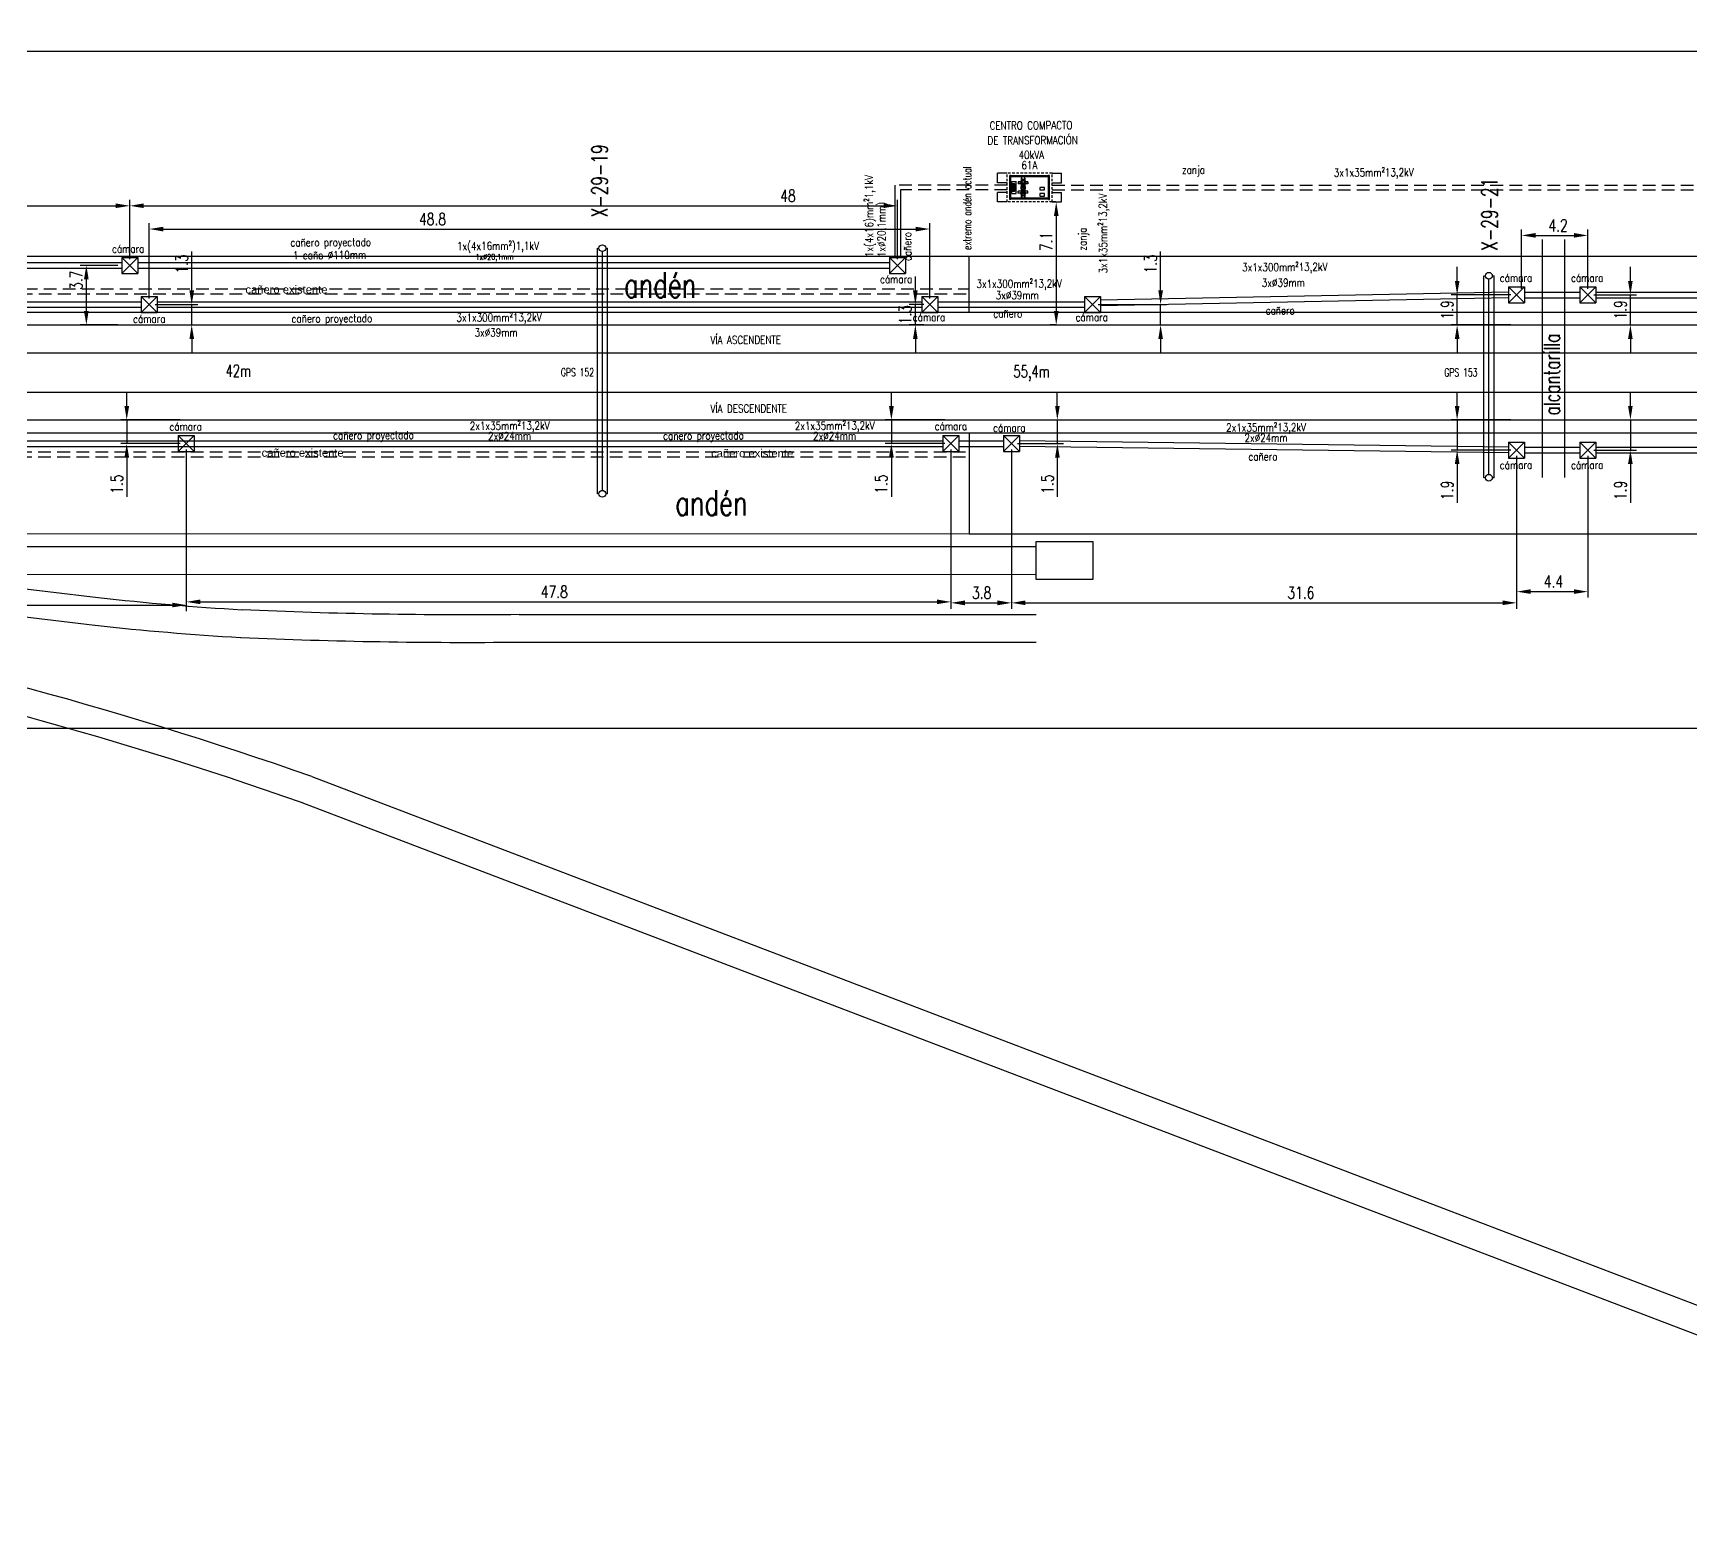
# Model space of a CAD drawing. Header units: millimetres. Extents: x 3207 to 3723, y 2117 to 2219.
# Drawn here: x 3485.9 to 3589.5, y 2118.7 to 2211.2 of the extents above; entities that cross this region are included whole.
import ezdxf

# ---------------------------------------------------------------- set-up
doc = ezdxf.new("R2010")
doc.units = ezdxf.units.MM
doc.linetypes.add('HIDDEN2', pattern=[4.7625, 3.175, -1.5875])
doc.layers.add('LINEA02', color=8, linetype='Continuous')
doc.layers.add('Textos catenaria', color=7, linetype='Continuous')
doc.styles.add('SANS', font='sanss___.ttf')
doc.styles.add('SIMPLEX', font='simplex.shx', dxfattribs={"width": 0.75})
doc.dimstyles.new('DIM2-5-1', dxfattribs={"dimscale": 0.25, "dimtxt": 3, "dimasz": 3.5, "dimexe": 1.5, "dimexo": 1.5, "dimgap": 1, "dimtad": 1, "dimdec": 1, "dimdsep": 46, "dimtxsty": 'SIMPLEX', "dimcen": 1.5, "dimclrd": 251, "dimclre": 251, "dimclrt": 7, "dimaunit": 1, "dimadec": 3, "dimazin": 0, "dimtfac": 1, "dimtdec": 1, "dimtmove": 0, "dimatfit": 3, "dimfxl": 1, "dimtolj": 1, "dimtzin": 0, "dimarcsym": 0})

# ---------------------------------------------------------------- blocks, each defined once
blk = doc.blocks.new('cámara LDF-LDS')
at = {"color": 6}
for p, q in [((-0.5, 0.5), (0.5, 0.5)), ((-0.5, 0.5), (-0.5, -0.5)), ((-0.5, 0.5), (0.5, -0.5)), ((0.5, 0.5), (-0.5, -0.5)), ((0.5, 0.5), (0.5, -0.5)), ((-0.5, -0.5), (0.5, -0.5))]:
    blk.add_line(p, q, dxfattribs=at)
blk = doc.blocks.new('*D16')
at = {"color": 251, "lineweight": -2, "transparency": 16777216}
for p, q in [((3585.75, 2195.71), (3585.75, 2196.58)), ((3583.47, 2194.83), (3586.12, 2194.83)), ((3585.75, 2192.96), (3585.75, 2194.83)), ((3583.47, 2192.96), (3586.12, 2192.96)), ((3585.75, 2192.08), (3585.75, 2191.21))]:
    blk.add_line(p, q, dxfattribs=at)
at = {"color": 251, "transparency": 16777216}
for points in [[(3585.6, 2195.71), (3585.89, 2195.71), (3585.75, 2194.83)], [(3585.6, 2192.08), (3585.89, 2192.08), (3585.75, 2192.96)]]:
    blk.add_solid(points, dxfattribs=at)
at = {"layer": 'Defpoints', "color": 0, "transparency": 16777216}
for p in [(3583.09, 2194.83), (3585.75, 2194.83), (3583.09, 2192.96)]:
    blk.add_point(p, dxfattribs=at)
at = {"color": 7, "transparency": 16777216, "insert": (3585.12, 2193.9), "char_height": 0.75, "attachment_point": 5, "rotation": 90, "style": 'SIMPLEX'}
blk.add_mtext('\\A1;1.9', dxfattribs=at)
blk = doc.blocks.new('*D17')
at = {"color": 251, "lineweight": -2, "transparency": 16777216}
for p, q in [((3574.92, 2195.71), (3574.92, 2196.58)), ((3578.27, 2194.83), (3574.55, 2194.83)), ((3574.92, 2192.96), (3574.92, 2194.83)), ((3578.27, 2192.96), (3574.55, 2192.96)), ((3574.92, 2192.08), (3574.92, 2191.21))]:
    blk.add_line(p, q, dxfattribs=at)
at = {"color": 251, "transparency": 16777216}
for points in [[(3574.78, 2195.71), (3575.07, 2195.71), (3574.92, 2194.83)], [(3574.78, 2192.08), (3575.07, 2192.08), (3574.92, 2192.96)]]:
    blk.add_solid(points, dxfattribs=at)
at = {"layer": 'Defpoints', "color": 0, "transparency": 16777216}
for p in [(3574.92, 2194.83), (3578.64, 2194.83), (3578.64, 2192.96)]:
    blk.add_point(p, dxfattribs=at)
at = {"color": 7, "transparency": 16777216, "insert": (3574.3, 2193.9), "char_height": 0.75, "attachment_point": 5, "rotation": 90, "style": 'SIMPLEX'}
blk.add_mtext('\\A1;1.9', dxfattribs=at)
blk = doc.blocks.new('*D18')
at = {"color": 251, "lineweight": -2, "transparency": 16777216}
for p, q in [((3541.07, 2195.11), (3541.07, 2195.98)), ((3541.59, 2194.23), (3540.69, 2194.23)), ((3541.07, 2192.96), (3541.07, 2194.23)), ((3541.59, 2192.96), (3540.69, 2192.96)), ((3541.07, 2192.08), (3541.07, 2191.21))]:
    blk.add_line(p, q, dxfattribs=at)
at = {"color": 251, "transparency": 16777216}
for points in [[(3540.92, 2195.11), (3541.21, 2195.11), (3541.07, 2194.23)], [(3540.92, 2192.08), (3541.21, 2192.08), (3541.07, 2192.96)]]:
    blk.add_solid(points, dxfattribs=at)
at = {"layer": 'Defpoints', "color": 0, "transparency": 16777216}
for p in [(3541.07, 2194.23), (3541.97, 2194.23), (3541.97, 2192.96)]:
    blk.add_point(p, dxfattribs=at)
at = {"color": 7, "transparency": 16777216, "insert": (3540.44, 2193.6), "char_height": 0.75, "attachment_point": 5, "rotation": 90, "style": 'SIMPLEX'}
blk.add_mtext('\\A1;1.3', dxfattribs=at)
blk = doc.blocks.new('*D19')
at = {"color": 251, "lineweight": -2, "transparency": 16777216}
for p, q in [((3495.85, 2195.11), (3495.85, 2197.55)), ((3493.57, 2194.23), (3496.23, 2194.23)), ((3495.85, 2192.96), (3495.85, 2194.23)), ((3493.57, 2192.96), (3496.23, 2192.96)), ((3495.85, 2192.08), (3495.85, 2191.21))]:
    blk.add_line(p, q, dxfattribs=at)
at = {"color": 251, "transparency": 16777216}
for points in [[(3495.71, 2195.11), (3496, 2195.11), (3495.85, 2194.23)], [(3495.71, 2192.08), (3496, 2192.08), (3495.85, 2192.96)]]:
    blk.add_solid(points, dxfattribs=at)
at = {"layer": 'Defpoints', "color": 0, "transparency": 16777216}
for p in [(3493.2, 2194.23), (3495.85, 2194.23), (3493.2, 2192.96)]:
    blk.add_point(p, dxfattribs=at)
at = {"color": 7, "transparency": 16777216, "insert": (3495.23, 2196.77), "char_height": 0.75, "attachment_point": 5, "rotation": 90, "style": 'SIMPLEX'}
blk.add_mtext('\\A1;1.3', dxfattribs=at)
blk = doc.blocks.new('*D20')
at = {"color": 251, "lineweight": -2, "transparency": 16777216}
for p, q in [((3491.23, 2196.68), (3488.89, 2196.68)), ((3489.27, 2193.83), (3489.27, 2195.81)), ((3491.23, 2192.96), (3488.89, 2192.96))]:
    blk.add_line(p, q, dxfattribs=at)
at = {"color": 251, "transparency": 16777216}
for points in [[(3489.12, 2195.81), (3489.41, 2195.81), (3489.27, 2196.68)], [(3489.12, 2193.83), (3489.41, 2193.83), (3489.27, 2192.96)]]:
    blk.add_solid(points, dxfattribs=at)
at = {"layer": 'Defpoints', "color": 0, "transparency": 16777216}
for p in [(3489.27, 2196.68), (3491.6, 2196.68), (3491.6, 2192.96)]:
    blk.add_point(p, dxfattribs=at)
at = {"color": 7, "transparency": 16777216, "insert": (3488.64, 2195.75), "char_height": 0.75, "attachment_point": 5, "rotation": 90, "style": 'SIMPLEX'}
blk.add_mtext('\\A1;3.7', dxfattribs=at)
blk = doc.blocks.new('*D34')
at = {"color": 251, "lineweight": -2, "transparency": 16777216}
for p, q in [((3491.79, 2187.89), (3491.79, 2188.77)), ((3495.14, 2187.02), (3491.42, 2187.02)), ((3491.79, 2187.02), (3491.79, 2185.54)), ((3495.14, 2185.54), (3491.42, 2185.54)), ((3491.79, 2184.67), (3491.79, 2182.22))]:
    blk.add_line(p, q, dxfattribs=at)
at = {"color": 251, "transparency": 16777216}
for points in [[(3491.65, 2187.89), (3491.94, 2187.89), (3491.79, 2187.02)], [(3491.65, 2184.67), (3491.94, 2184.67), (3491.79, 2185.54)]]:
    blk.add_solid(points, dxfattribs=at)
at = {"layer": 'Defpoints', "color": 0, "transparency": 16777216}
for p in [(3491.79, 2187.02), (3495.51, 2187.02), (3495.51, 2185.54)]:
    blk.add_point(p, dxfattribs=at)
at = {"color": 7, "transparency": 16777216, "insert": (3491.17, 2183.01), "char_height": 0.75, "attachment_point": 5, "rotation": 90, "style": 'SIMPLEX'}
blk.add_mtext('\\A1;1.5', dxfattribs=at)
blk = doc.blocks.new('*D35')
at = {"color": 251, "lineweight": -2, "transparency": 16777216}
for p, q in [((3539.57, 2187.89), (3539.57, 2188.77)), ((3542.92, 2187.02), (3539.19, 2187.02)), ((3539.57, 2187.02), (3539.57, 2185.54)), ((3542.92, 2185.54), (3539.19, 2185.54)), ((3539.57, 2184.67), (3539.57, 2182.22))]:
    blk.add_line(p, q, dxfattribs=at)
at = {"color": 251, "transparency": 16777216}
for points in [[(3539.42, 2187.89), (3539.72, 2187.89), (3539.57, 2187.02)], [(3539.42, 2184.67), (3539.72, 2184.67), (3539.57, 2185.54)]]:
    blk.add_solid(points, dxfattribs=at)
at = {"layer": 'Defpoints', "color": 0, "transparency": 16777216}
for p in [(3539.57, 2187.02), (3543.29, 2187.02), (3543.29, 2185.54)]:
    blk.add_point(p, dxfattribs=at)
at = {"color": 7, "transparency": 16777216, "insert": (3538.94, 2183.01), "char_height": 0.75, "attachment_point": 5, "rotation": 90, "style": 'SIMPLEX'}
blk.add_mtext('\\A1;1.5', dxfattribs=at)
blk = doc.blocks.new('*D36')
at = {"color": 251, "lineweight": -2, "transparency": 16777216}
for p, q in [((3549.94, 2187.89), (3549.94, 2188.77)), ((3547.45, 2187.02), (3550.32, 2187.02)), ((3549.94, 2187.02), (3549.94, 2185.54)), ((3547.45, 2185.54), (3550.32, 2185.54)), ((3549.94, 2184.67), (3549.94, 2182.22))]:
    blk.add_line(p, q, dxfattribs=at)
at = {"color": 251, "transparency": 16777216}
for points in [[(3549.8, 2187.89), (3550.09, 2187.89), (3549.94, 2187.02)], [(3549.8, 2184.67), (3550.09, 2184.67), (3549.94, 2185.54)]]:
    blk.add_solid(points, dxfattribs=at)
at = {"layer": 'Defpoints', "color": 0, "transparency": 16777216}
for p in [(3547.08, 2187.02), (3549.94, 2187.02), (3547.08, 2185.54)]:
    blk.add_point(p, dxfattribs=at)
at = {"color": 7, "transparency": 16777216, "insert": (3549.32, 2183.01), "char_height": 0.75, "attachment_point": 5, "rotation": 90, "style": 'SIMPLEX'}
blk.add_mtext('\\A1;1.5', dxfattribs=at)
blk = doc.blocks.new('*D37')
at = {"color": 251, "lineweight": -2, "transparency": 16777216}
for p, q in [((3574.92, 2187.89), (3574.92, 2188.77)), ((3578.27, 2187.02), (3574.55, 2187.02)), ((3574.92, 2187.02), (3574.92, 2185.14)), ((3578.27, 2185.14), (3574.55, 2185.14)), ((3574.92, 2184.27), (3574.92, 2181.85))]:
    blk.add_line(p, q, dxfattribs=at)
at = {"color": 251, "transparency": 16777216}
for points in [[(3574.78, 2187.89), (3575.07, 2187.89), (3574.92, 2187.02)], [(3574.78, 2184.27), (3575.07, 2184.27), (3574.92, 2185.14)]]:
    blk.add_solid(points, dxfattribs=at)
at = {"layer": 'Defpoints', "color": 0, "transparency": 16777216}
for p in [(3574.92, 2187.02), (3578.64, 2187.02), (3578.64, 2185.14)]:
    blk.add_point(p, dxfattribs=at)
at = {"color": 7, "transparency": 16777216, "insert": (3574.3, 2182.62), "char_height": 0.75, "attachment_point": 5, "rotation": 90, "style": 'SIMPLEX'}
blk.add_mtext('\\A1;1.9', dxfattribs=at)
blk = doc.blocks.new('*D38')
at = {"color": 251, "lineweight": -2, "transparency": 16777216}
for p, q in [((3585.75, 2187.89), (3585.75, 2188.77)), ((3583.47, 2187.02), (3586.12, 2187.02)), ((3585.75, 2187.02), (3585.75, 2185.14)), ((3583.47, 2185.14), (3586.12, 2185.14)), ((3585.75, 2184.27), (3585.75, 2181.85))]:
    blk.add_line(p, q, dxfattribs=at)
at = {"color": 251, "transparency": 16777216}
for points in [[(3585.6, 2187.89), (3585.89, 2187.89), (3585.75, 2187.02)], [(3585.6, 2184.27), (3585.89, 2184.27), (3585.75, 2185.14)]]:
    blk.add_solid(points, dxfattribs=at)
at = {"layer": 'Defpoints', "color": 0, "transparency": 16777216}
for p in [(3583.09, 2187.02), (3585.75, 2187.02), (3583.09, 2185.14)]:
    blk.add_point(p, dxfattribs=at)
at = {"color": 7, "transparency": 16777216, "insert": (3585.12, 2182.62), "char_height": 0.75, "attachment_point": 5, "rotation": 90, "style": 'SIMPLEX'}
blk.add_mtext('\\A1;1.9', dxfattribs=at)
blk = doc.blocks.new('*D40')
at = {"color": 251, "lineweight": -2, "transparency": 16777216}
for p, q in [((3578.94, 2195.21), (3578.94, 2198.93)), ((3579.82, 2198.55), (3582.22, 2198.55)), ((3583.09, 2195.21), (3583.09, 2198.93))]:
    blk.add_line(p, q, dxfattribs=at)
at = {"color": 251, "transparency": 16777216}
for points in [[(3579.82, 2198.7), (3579.82, 2198.41), (3578.94, 2198.55)], [(3582.22, 2198.7), (3582.22, 2198.41), (3583.09, 2198.55)]]:
    blk.add_solid(points, dxfattribs=at)
at = {"layer": 'Defpoints', "color": 0, "transparency": 16777216}
for p in [(3583.09, 2198.55), (3578.94, 2194.83), (3583.09, 2194.83)]:
    blk.add_point(p, dxfattribs=at)
at = {"color": 7, "transparency": 16777216, "insert": (3581.23, 2199.18), "char_height": 0.75, "attachment_point": 5, "style": 'SIMPLEX'}
blk.add_mtext('\\A1;4.2', dxfattribs=at)
blk = doc.blocks.new('*D41')
at = {"color": 251, "lineweight": -2, "transparency": 16777216}
for p, q in [((3578.64, 2184.77), (3578.64, 2175.92)), ((3583.09, 2184.77), (3583.09, 2175.92)), ((3579.52, 2176.29), (3582.22, 2176.29))]:
    blk.add_line(p, q, dxfattribs=at)
at = {"color": 251, "transparency": 16777216}
for points in [[(3579.52, 2176.44), (3579.52, 2176.15), (3578.64, 2176.29)], [(3582.22, 2176.44), (3582.22, 2176.15), (3583.09, 2176.29)]]:
    blk.add_solid(points, dxfattribs=at)
at = {"layer": 'Defpoints', "color": 0, "transparency": 16777216}
for p in [(3578.64, 2185.14), (3583.09, 2185.14), (3583.09, 2176.29)]:
    blk.add_point(p, dxfattribs=at)
at = {"color": 7, "transparency": 16777216, "insert": (3580.94, 2176.92), "char_height": 0.75, "attachment_point": 5, "style": 'SIMPLEX'}
blk.add_mtext('\\A1;4.4', dxfattribs=at)
blk = doc.blocks.new('*D42')
at = {"color": 251, "lineweight": -2, "transparency": 16777216}
for p, q in [((3543.29, 2185.17), (3543.29, 2175.22)), ((3547.08, 2185.17), (3547.08, 2175.22)), ((3544.17, 2175.59), (3546.2, 2175.59))]:
    blk.add_line(p, q, dxfattribs=at)
at = {"color": 251, "transparency": 16777216}
for points in [[(3544.17, 2175.74), (3544.17, 2175.44), (3543.29, 2175.59)], [(3546.2, 2175.74), (3546.2, 2175.44), (3547.08, 2175.59)]]:
    blk.add_solid(points, dxfattribs=at)
at = {"layer": 'Defpoints', "color": 0, "transparency": 16777216}
for p in [(3543.29, 2185.54), (3547.08, 2185.54), (3547.08, 2175.59)]:
    blk.add_point(p, dxfattribs=at)
at = {"color": 7, "transparency": 16777216, "insert": (3545.21, 2176.22), "char_height": 0.75, "attachment_point": 5, "style": 'SIMPLEX'}
blk.add_mtext('\\A1;3.8', dxfattribs=at)
blk = doc.blocks.new('*D43')
at = {"color": 251, "lineweight": -2, "transparency": 16777216}
for p, q in [((3493.2, 2194.61), (3493.2, 2199.32)), ((3541.97, 2194.61), (3541.97, 2199.32)), ((3494.07, 2198.95), (3541.09, 2198.95))]:
    blk.add_line(p, q, dxfattribs=at)
at = {"color": 251, "transparency": 16777216}
for points in [[(3494.07, 2199.09), (3494.07, 2198.8), (3493.2, 2198.95)], [(3541.09, 2199.09), (3541.09, 2198.8), (3541.97, 2198.95)]]:
    blk.add_solid(points, dxfattribs=at)
at = {"layer": 'Defpoints', "color": 0, "transparency": 16777216}
for p in [(3541.97, 2198.95), (3493.2, 2194.23), (3541.97, 2194.23)]:
    blk.add_point(p, dxfattribs=at)
at = {"color": 7, "transparency": 16777216, "insert": (3510.9, 2199.57), "char_height": 0.75, "attachment_point": 5, "style": 'SIMPLEX'}
blk.add_mtext('\\A1;48.8', dxfattribs=at)
blk = doc.blocks.new('*D44')
at = {"color": 251, "lineweight": -2, "transparency": 16777216}
for p, q in [((3491.98, 2197.06), (3491.98, 2200.78)), ((3492.85, 2200.4), (3539.08, 2200.4)), ((3539.96, 2197.06), (3539.96, 2200.78))]:
    blk.add_line(p, q, dxfattribs=at)
at = {"color": 251, "transparency": 16777216}
for points in [[(3492.85, 2200.55), (3492.85, 2200.26), (3491.98, 2200.4)], [(3539.08, 2200.55), (3539.08, 2200.26), (3539.96, 2200.4)]]:
    blk.add_solid(points, dxfattribs=at)
at = {"layer": 'Defpoints', "color": 0, "transparency": 16777216}
for p in [(3539.96, 2200.4), (3491.98, 2196.68), (3539.96, 2196.68)]:
    blk.add_point(p, dxfattribs=at)
at = {"color": 7, "transparency": 16777216, "insert": (3533.11, 2201.03), "char_height": 0.75, "attachment_point": 5, "style": 'SIMPLEX'}
blk.add_mtext('\\A1;48', dxfattribs=at)
blk = doc.blocks.new('*D45')
at = {"color": 251, "lineweight": -2, "transparency": 16777216}
for p, q in [((3495.51, 2185.17), (3495.51, 2175.28)), ((3543.29, 2185.17), (3543.29, 2175.28)), ((3496.39, 2175.65), (3542.42, 2175.65))]:
    blk.add_line(p, q, dxfattribs=at)
at = {"color": 251, "transparency": 16777216}
for points in [[(3496.39, 2175.8), (3496.39, 2175.51), (3495.51, 2175.65)], [(3542.42, 2175.8), (3542.42, 2175.51), (3543.29, 2175.65)]]:
    blk.add_solid(points, dxfattribs=at)
at = {"layer": 'Defpoints', "color": 0, "transparency": 16777216}
for p in [(3495.51, 2185.54), (3543.29, 2185.54), (3543.29, 2175.65)]:
    blk.add_point(p, dxfattribs=at)
at = {"color": 7, "transparency": 16777216, "insert": (3518.51, 2176.28), "char_height": 0.75, "attachment_point": 5, "style": 'SIMPLEX'}
blk.add_mtext('\\A1;47.8', dxfattribs=at)
blk = doc.blocks.new('*D46')
at = {"color": 251, "lineweight": -2, "transparency": 16777216}
for p, q in [((3450.51, 2184.99), (3450.51, 2175.08)), ((3495.51, 2185.17), (3495.51, 2175.08)), ((3451.39, 2175.45), (3494.64, 2175.45))]:
    blk.add_line(p, q, dxfattribs=at)
at = {"color": 251, "transparency": 16777216}
for points in [[(3451.39, 2175.6), (3451.39, 2175.31), (3450.51, 2175.45)], [(3494.64, 2175.6), (3494.64, 2175.31), (3495.51, 2175.45)]]:
    blk.add_solid(points, dxfattribs=at)
at = {"layer": 'Defpoints', "color": 0, "transparency": 16777216}
for p in [(3450.51, 2185.37), (3495.51, 2185.54), (3495.51, 2175.45)]:
    blk.add_point(p, dxfattribs=at)
at = {"color": 7, "transparency": 16777216, "insert": (3477.52, 2176.08), "char_height": 0.75, "attachment_point": 5, "style": 'SIMPLEX'}
blk.add_mtext('\\A1;45', dxfattribs=at)
blk = doc.blocks.new('*D56')
at = {"color": 251, "lineweight": -2, "transparency": 16777216}
for p, q in [((3450.12, 2197.06), (3450.12, 2200.78)), ((3450.99, 2200.4), (3491.1, 2200.4)), ((3491.98, 2197.06), (3491.98, 2200.78))]:
    blk.add_line(p, q, dxfattribs=at)
at = {"color": 251, "transparency": 16777216}
for points in [[(3450.99, 2200.55), (3450.99, 2200.26), (3450.12, 2200.4)], [(3491.1, 2200.55), (3491.1, 2200.26), (3491.98, 2200.4)]]:
    blk.add_solid(points, dxfattribs=at)
at = {"layer": 'Defpoints', "color": 0, "transparency": 16777216}
for p in [(3491.98, 2200.4), (3450.12, 2196.68), (3491.98, 2196.68)]:
    blk.add_point(p, dxfattribs=at)
at = {"color": 7, "transparency": 16777216, "insert": (3470.15, 2201.03), "char_height": 0.75, "attachment_point": 5, "style": 'SIMPLEX'}
blk.add_mtext('\\A1;41.9', dxfattribs=at)
blk = doc.blocks.new('*D57')
at = {"color": 251, "lineweight": -2, "transparency": 16777216}
for p, q in [((3547.08, 2185.17), (3547.08, 2175.22)), ((3578.64, 2184.77), (3578.64, 2175.22)), ((3547.95, 2175.59), (3577.77, 2175.59))]:
    blk.add_line(p, q, dxfattribs=at)
at = {"color": 251, "transparency": 16777216}
for points in [[(3547.95, 2175.74), (3547.95, 2175.45), (3547.08, 2175.59)], [(3577.77, 2175.74), (3577.77, 2175.45), (3578.64, 2175.59)]]:
    blk.add_solid(points, dxfattribs=at)
at = {"layer": 'Defpoints', "color": 0, "transparency": 16777216}
for p in [(3547.08, 2185.54), (3578.64, 2185.14), (3578.64, 2175.59)]:
    blk.add_point(p, dxfattribs=at)
at = {"color": 7, "transparency": 16777216, "insert": (3565.16, 2176.22), "char_height": 0.75, "attachment_point": 5, "style": 'SIMPLEX'}
blk.add_mtext('\\A1;31.6', dxfattribs=at)
blk = doc.blocks.new('*D58')
at = {"color": 251, "lineweight": -2, "transparency": 16777216}
for p, q in [((3242.93, 2197.48), (3242.93, 2210.45)), ((3665.01, 2196.63), (3665.01, 2210.45)), ((3243.8, 2210.07), (3664.14, 2210.07))]:
    blk.add_line(p, q, dxfattribs=at)
at = {"color": 251, "transparency": 16777216}
for points in [[(3243.8, 2210.22), (3243.8, 2209.93), (3242.93, 2210.07)], [(3664.14, 2210.22), (3664.14, 2209.93), (3665.01, 2210.07)]]:
    blk.add_solid(points, dxfattribs=at)
at = {"layer": 'Defpoints', "color": 0, "transparency": 16777216}
for p in [(3665.01, 2210.07), (3242.93, 2197.11), (3665.01, 2196.26)]:
    blk.add_point(p, dxfattribs=at)
at = {"color": 7, "transparency": 16777216, "insert": (3455.21, 2210.7), "char_height": 0.75, "attachment_point": 5, "style": 'SIMPLEX'}
blk.add_mtext('\\A1;422.1', dxfattribs=at)
blk = doc.blocks.new('*D59')
at = {"color": 251, "lineweight": -2, "transparency": 16777216}
for p, q in [((3242.93, 2185.14), (3242.93, 2167.39)), ((3665.01, 2184.29), (3665.01, 2167.39)), ((3243.8, 2167.76), (3664.14, 2167.76))]:
    blk.add_line(p, q, dxfattribs=at)
at = {"color": 251, "transparency": 16777216}
for points in [[(3243.8, 2167.91), (3243.8, 2167.62), (3242.93, 2167.76)], [(3664.14, 2167.91), (3664.14, 2167.62), (3665.01, 2167.76)]]:
    blk.add_solid(points, dxfattribs=at)
at = {"layer": 'Defpoints', "color": 0, "transparency": 16777216}
for p in [(3242.93, 2185.52), (3665.01, 2184.67), (3665.01, 2167.76)]:
    blk.add_point(p, dxfattribs=at)
at = {"color": 7, "transparency": 16777216, "insert": (3456.51, 2168.39), "char_height": 0.75, "attachment_point": 5, "style": 'SIMPLEX'}
blk.add_mtext('\\A1;422.1', dxfattribs=at)
blk = doc.blocks.new('*D66')
at = {"color": 251, "lineweight": -2, "transparency": 16777216}
for p, q in [((3556.39, 2195.11), (3556.39, 2197.55)), ((3552.5, 2194.23), (3556.77, 2194.23)), ((3556.39, 2192.96), (3556.39, 2194.23)), ((3552.5, 2192.96), (3556.77, 2192.96)), ((3556.39, 2192.08), (3556.39, 2191.21))]:
    blk.add_line(p, q, dxfattribs=at)
at = {"color": 251, "transparency": 16777216}
for points in [[(3556.25, 2195.11), (3556.54, 2195.11), (3556.39, 2194.23)], [(3556.25, 2192.08), (3556.54, 2192.08), (3556.39, 2192.96)]]:
    blk.add_solid(points, dxfattribs=at)
at = {"layer": 'Defpoints', "color": 0, "transparency": 16777216}
for p in [(3552.13, 2194.23), (3556.39, 2194.23), (3552.13, 2192.96)]:
    blk.add_point(p, dxfattribs=at)
at = {"color": 7, "transparency": 16777216, "insert": (3555.77, 2196.77), "char_height": 0.75, "attachment_point": 5, "rotation": 90, "style": 'SIMPLEX'}
blk.add_mtext('\\A1;1.3', dxfattribs=at)
blk = doc.blocks.new('*D69')
at = {"color": 251, "lineweight": -2, "transparency": 16777216}
for p, q in [((3549.84, 2200.64), (3549.5, 2200.64)), ((3549.87, 2199.77), (3549.87, 2193.83)), ((3549.84, 2192.96), (3549.5, 2192.96))]:
    blk.add_line(p, q, dxfattribs=at)
at = {"color": 251, "transparency": 16777216}
for points in [[(3549.73, 2199.77), (3550.02, 2199.77), (3549.87, 2200.64)], [(3549.73, 2193.83), (3550.02, 2193.83), (3549.87, 2192.96)]]:
    blk.add_solid(points, dxfattribs=at)
at = {"layer": 'Defpoints', "color": 0, "transparency": 16777216}
for p in [(3550.21, 2200.64), (3549.87, 2192.96), (3550.21, 2192.96)]:
    blk.add_point(p, dxfattribs=at)
at = {"color": 7, "transparency": 16777216, "insert": (3549.25, 2198.17), "char_height": 0.75, "attachment_point": 5, "rotation": 90, "style": 'SIMPLEX'}
blk.add_mtext('\\A1;7.1', dxfattribs=at)

msp = doc.modelspace()

# ---------------------------------------------------------------- linework, layer by layer
at = {"color": 3}
for p, q in [((3546.21, 2201.84), (3546.21, 2202.44)), ((3546.81, 2202.44), (3546.21, 2202.44)), ((3549.61, 2202.44), (3550.21, 2202.44)), ((3550.21, 2201.84), (3550.21, 2202.44)), ((3546.81, 2201.84), (3546.21, 2201.84)), ((3546.21, 2200.64), (3546.21, 2201.24)), ((3546.81, 2201.24), (3546.21, 2201.24)), ((3549.61, 2201.84), (3550.21, 2201.84)), ((3549.61, 2201.24), (3550.21, 2201.24)), ((3550.21, 2200.64), (3550.21, 2201.24)), ((3546.81, 2200.64), (3546.21, 2200.64)), ((3549.61, 2200.64), (3550.21, 2200.64))]:
    msp.add_line(p, q, dxfattribs=at)
at = {"color": 3, "linetype": 'HIDDEN2', "ltscale": 0.05}
for p, q in [((3549.61, 2202.44), (3546.81, 2202.44)), ((3546.81, 2200.64), (3546.81, 2202.44)), ((3549.61, 2200.64), (3549.61, 2202.44)), ((3549.61, 2200.64), (3546.81, 2200.64))]:
    msp.add_line(p, q, dxfattribs=at)
at = {"color": 11}
for p, q in [((3546.97, 2200.79), (3546.97, 2202.3)), ((3547.04, 2202.3), (3546.97, 2202.3)), ((3547.04, 2200.79), (3547.04, 2202.3)), ((3549.39, 2202.27), (3547.04, 2202.27)), ((3549.39, 2202.21), (3547.04, 2202.21)), ((3547.68, 2202.14), (3547.68, 2200.94)), ((3547.68, 2202.14), (3547.73, 2202.14)), ((3547.73, 2202.14), (3547.73, 2200.94)), ((3547.86, 2202.14), (3547.86, 2200.94)), ((3547.91, 2202.14), (3547.86, 2202.14)), ((3547.91, 2202.14), (3547.91, 2200.94)), ((3549.39, 2200.79), (3549.39, 2202.3)), ((3549.45, 2202.3), (3549.39, 2202.3)), ((3549.45, 2200.79), (3549.45, 2202.3)), ((3547.09, 2201.16), (3547.09, 2201.92)), ((3547.09, 2201.92), (3547.36, 2201.92)), ((3547.09, 2201.16), (3547.36, 2201.16)), ((3547.36, 2201.16), (3547.36, 2201.92)), ((3547.65, 2201.89), (3547.5, 2201.89)), ((3547.5, 2201.89), (3547.5, 2201.77)), ((3547.65, 2201.88), (3547.5, 2201.88)), ((3547.68, 2201.77), (3547.5, 2201.77)), ((3547.68, 2201.77), (3547.5, 2201.77)), ((3547.68, 2201.32), (3547.5, 2201.32)), ((3547.5, 2201.19), (3547.5, 2201.32)), ((3547.68, 2201.31), (3547.5, 2201.31)), ((3547.65, 2201.2), (3547.5, 2201.2)), ((3547.65, 2201.19), (3547.5, 2201.19)), ((3547.86, 2201.96), (3547.73, 2201.96)), ((3547.86, 2201.13), (3547.73, 2201.13)), ((3548.1, 2201.77), (3547.91, 2201.77)), ((3548.1, 2201.77), (3547.91, 2201.77)), ((3548.1, 2201.32), (3547.91, 2201.32)), ((3548.1, 2201.31), (3547.91, 2201.31)), ((3548.1, 2201.88), (3547.94, 2201.88)), ((3548.1, 2201.2), (3547.94, 2201.2)), ((3548.1, 2201.89), (3547.95, 2201.89)), ((3548.1, 2201.19), (3547.95, 2201.19)), ((3548.1, 2201.89), (3548.1, 2201.77)), ((3548.1, 2201.19), (3548.1, 2201.32)), ((3547.04, 2200.79), (3546.97, 2200.79)), ((3549.39, 2200.88), (3547.04, 2200.88)), ((3549.39, 2200.81), (3547.04, 2200.81)), ((3547.68, 2200.94), (3547.73, 2200.94)), ((3547.91, 2200.94), (3547.86, 2200.94)), ((3549.39, 2200.79), (3549.45, 2200.79))]:
    msp.add_line(p, q, dxfattribs=at)
at = {"color": 5, "linetype": 'HIDDEN2', "ltscale": 0.25}
for p, q in [((3546.81, 2201.69), (3539.78, 2201.69)), ((3546.81, 2201.39), (3540.13, 2201.39)), ((3549.61, 2201.69), (3668.27, 2201.69)), ((3549.61, 2201.39), (3667.97, 2201.39))]:
    msp.add_line(p, q, dxfattribs=at)
for p, q in [((3580.23, 2198.3), (3580.23, 2183.43)), ((3581.63, 2198.3), (3581.63, 2183.43)), ((3476.14, 2197.26), (3544.44, 2197.26)), ((3544.44, 2193.76), (3544.44, 2197.26)), ((3544.44, 2197.26), (3633.75, 2197.26)), ((3388.43, 2193.76), (3544.44, 2193.76)), ((3544.44, 2193.76), (3629.05, 2193.76)), ((3404.11, 2186.22), (3544.44, 2186.22)), ((3544.44, 2186.22), (3544.44, 2179.91)), ((3544.44, 2186.22), (3629.25, 2186.22)), ((3426.32, 2179.92), (3544.44, 2179.91)), ((3544.44, 2179.91), (3634.25, 2179.91))]:
    msp.add_line(p, q)
at = {"color": 4}
for p, q in [((3521.2, 2182.41), (3521.2, 2197.75)), ((3521.2, 2197.75), (3521.3, 2197.75)), ((3521.51, 2182.62), (3521.51, 2197.54)), ((3521.72, 2197.75), (3521.83, 2197.75)), ((3521.83, 2182.41), (3521.83, 2197.75)), ((3576.6, 2183.41), (3576.6, 2196.03)), ((3576.6, 2196.03), (3576.7, 2196.03)), ((3577.12, 2196.03), (3577.23, 2196.03)), ((3577.23, 2183.41), (3577.23, 2196.03)), ((3576.91, 2183.62), (3576.91, 2195.82)), ((3576.7, 2183.41), (3576.6, 2183.41)), ((3577.23, 2183.41), (3577.12, 2183.41)), ((3521.3, 2182.41), (3521.2, 2182.41)), ((3521.83, 2182.41), (3521.72, 2182.41))]:
    msp.add_line(p, q, dxfattribs=at)
at = {"color": 3, "linetype": 'HIDDEN2', "ltscale": 0.25}
for p, q in [((3460.11, 2194.91), (3544.44, 2194.91)), ((3460.41, 2195.21), (3544.44, 2195.21)), ((3404.11, 2185.02), (3544.44, 2185.02)), ((3404.11, 2184.72), (3544.44, 2184.72))]:
    msp.add_line(p, q, dxfattribs=at)
at = {"color": 8}
for p, q in [((3207.36, 2192.96), (3722.61, 2192.96)), ((3207.36, 2191.22), (3722.61, 2191.22)), ((3207.36, 2188.76), (3722.61, 2188.76)), ((3207.36, 2187.02), (3722.61, 2187.02)), ((3426.32, 2179.12), (3548.62, 2179.11)), ((3426.32, 2177.38), (3548.62, 2177.37)), ((3477.72, 2177.37), (3490.01, 2175.93)), ((3477.51, 2175.65), (3489.8, 2174.2)), ((3516.32, 2174.87), (3548.62, 2174.87)), ((3516.32, 2173.13), (3548.62, 2173.13)), ((3503.35, 2164.74), (3619.65, 2120.35)), ((3502.73, 2163.11), (3619.03, 2118.73))]:
    msp.add_line(p, q, dxfattribs=at)
at = {"color": 5}
for points in [[(3547.14, 2201.32), (3547.29, 2201.32), (3547.29, 2201.77), (3547.14, 2201.77)], [(3548.84, 2201.54), (3548.84, 2201.39), (3549.14, 2201.39), (3549.14, 2201.54)], [(3548.84, 2201.16), (3548.84, 2201.01), (3549.14, 2201.01), (3549.14, 2201.16)]]:
    msp.add_lwpolyline(points, close=True, dxfattribs=at)
msp.add_lwpolyline([(3548.62, 2179.43), (3552.16, 2179.43), (3552.16, 2177.04), (3548.62, 2177.04)], close=True)
at = {"color": 4}
for centre in [(3521.51, 2197.75), (3576.91, 2196.03), (3576.91, 2183.41), (3521.51, 2182.41)]:
    msp.add_circle(centre, 0.21, dxfattribs=at)
at = {"color": 11}
for centre, start, end in [((3547.8, 2201.89), 141.5668, 218.4332), ((3547.8, 2201.54), 141.5668, 218.4332), ((3547.8, 2201.19), 141.5668, 218.4332), ((3547.8, 2201.89), 65.3757, 114.6243), ((3547.8, 2201.89), 321.5668, 38.4332), ((3547.8, 2201.54), 321.5668, 38.4332), ((3547.8, 2201.19), 321.5668, 38.4332), ((3547.8, 2201.19), 245.3757, 294.6243)]:
    msp.add_arc(centre, 0.15, start, end, dxfattribs=at)
at = {"color": 8}
for centre, radius, start, end in [((3418.2, 1922.18), 257.07, 70.6568, 88.1891), ((3418.2, 1922.18), 255.33, 70.6568, 88.1891), ((3508.31, 2338.75), 163.85, 263.5878, 266.7453), ((3508.31, 2338.75), 165.59, 263.5878, 266.7453), ((3513.04, 2492.44), 317.58, 267.4671, 270.5927), ((3513.04, 2492.44), 319.32, 267.4671, 270.5927)]:
    msp.add_arc(centre, radius, start, end, dxfattribs=at)
at = {"layer": 'LINEA02', "color": 11}
for p, q in [((3539.78, 2201.69), (3539.78, 2197.18)), ((3540.13, 2201.39), (3540.13, 2197.18)), ((3450.62, 2196.86), (3491.48, 2196.86)), ((3450.62, 2196.51), (3491.48, 2196.51)), ((3492.48, 2196.86), (3539.46, 2196.86)), ((3492.48, 2196.51), (3539.46, 2196.51)), ((3578.14, 2195), (3552.63, 2194.51)), ((3579.14, 2195.01), (3582.59, 2195.01)), ((3583.59, 2195.01), (3645.45, 2195.01)), ((3445.7, 2194.41), (3492.7, 2194.41)), ((3445.7, 2194.06), (3492.7, 2194.06)), ((3493.7, 2194.41), (3541.47, 2194.41)), ((3493.7, 2194.06), (3541.47, 2194.06)), ((3542.47, 2194.41), (3551.63, 2194.41)), ((3542.47, 2194.06), (3551.63, 2194.06)), ((3578.14, 2194.65), (3552.63, 2194.16)), ((3579.14, 2194.66), (3582.59, 2194.66)), ((3583.59, 2194.66), (3645.45, 2194.66)), ((3405.51, 2185.72), (3542.79, 2185.72)), ((3543.79, 2185.72), (3546.58, 2185.72)), ((3578.14, 2185.32), (3547.58, 2185.71)), ((3405.51, 2185.37), (3542.79, 2185.37)), ((3543.79, 2185.37), (3546.58, 2185.37)), ((3578.14, 2184.97), (3547.58, 2185.36)), ((3579.14, 2185.32), (3582.59, 2185.32)), ((3579.14, 2184.97), (3582.59, 2184.97)), ((3583.59, 2185.32), (3645.45, 2185.32)), ((3583.59, 2184.97), (3645.45, 2184.97))]:
    msp.add_line(p, q, dxfattribs=at)

# ---------------------------------------------------------------- block references
for p in [(3491.98, 2196.68), (3539.96, 2196.68), (3578.64, 2194.83), (3583.09, 2194.83), (3493.2, 2194.23), (3541.97, 2194.23), (3552.13, 2194.23), (3495.51, 2185.54), (3543.29, 2185.54), (3547.08, 2185.54), (3578.64, 2185.14), (3583.09, 2185.14)]:
    msp.add_blockref('cámara LDF-LDS', p)

# ---------------------------------------------------------------- texts
at = {"layer": 'Textos catenaria', "style": 'SIMPLEX'}
for s, height, rotation, width, p in [('CENTRO COMPACTO', 0.5, 0.3193, 0.8, (3545.71, 2205.16)), ('DE TRANSFORMACIÓN', 0.5, 0.3193, 0.8, (3545.58, 2204.23)), ('X-29-19', 1, 90, 0.7, (3521.84, 2199.68)), ('40kVA', 0.5, 0.3193, 0.8, (3547.52, 2203.33)), ('61A', 0.5, 0.3193, 0.8, (3547.7, 2202.69)), ('1x(4x16)mm²1,1kV', 0.5, 90.3193, 0.8, (3538.44, 2197.2)), ('extremo andén actual', 0.5, 90, 0.7, (3544.56, 2197.64)), ('zanja', 0.5, 0.3193, 0.8, (3557.73, 2202.39)), ('3x1x35mm²13,2kV', 0.5, 0.3193, 0.8, (3567.22, 2202.22)), ('3x1x35mm²13,2kV', 0.5, 90.3193, 0.8, (3553.06, 2196.18)), ('X-29-21', 1, 90, 0.7, (3577.45, 2197.59)), ('1xØ20,1mm)', 0.5, 90.3193, 0.8, (3539.21, 2197.2)), ('cañero proyectado', 0.5, 0.3193, 0.8, (3502.02, 2197.86)), ('1x(4x16mm²)1,1kV', 0.5, 0.3193, 0.8, (3512.43, 2197.63)), ('cañero', 0.5, 90.3193, 0.8, (3540.82, 2196.95)), ('zanja', 0.5, 90.3193, 0.8, (3551.76, 2197.6)), ('cámara', 0.5, 0.3193, 0.8, (3490.87, 2197.46)), ('1 caño Ø110mm', 0.5, 0.3193, 0.8, (3502.18, 2197.06)), ('1xØ20,1mm', 0.35, 0.3193, 0.8, (3513.59, 2197.03)), ('cámara', 0.5, 0.3193, 0.8, (3538.86, 2195.56)), ('3x1x300mm²13,2kV', 0.5, 0.3193, 0.8, (3561.49, 2196.31)), ('cámara', 0.5, 0.3193, 0.8, (3577.59, 2195.64)), ('cámara', 0.5, 0.3193, 0.8, (3582.04, 2195.64)), ('3x1x300mm²13,2kV', 0.5, 0.3193, 0.8, (3544.89, 2195.27)), ('3xØ39mm', 0.5, 0.3193, 0.8, (3546.09, 2194.56)), ('3xØ39mm', 0.5, 0.3193, 0.8, (3562.72, 2195.34)), ('cañero', 0.5, 0.3193, 0.8, (3545.94, 2193.41)), ('cañero', 0.5, 0.3193, 0.8, (3562.96, 2193.61)), ('cámara', 0.5, 0.3193, 0.8, (3492.19, 2193.08)), ('cañero proyectado', 0.5, 0.3193, 0.8, (3502.09, 2193.1)), ('3x1x300mm²13,2kV', 0.5, 0.3193, 0.8, (3512.39, 2193.16)), ('cámara', 0.5, 0.3193, 0.8, (3540.91, 2193.18)), ('cámara', 0.5, 0.3193, 0.8, (3551.08, 2193.18)), ('3xØ39mm', 0.5, 0.3193, 0.8, (3513.53, 2192.23)), ('alcantarilla', 1, 90, 0.7, (3581.33, 2187.31)), ('cámara', 0.5, 0.3193, 0.8, (3494.46, 2186.35)), ('2x1x35mm²13,2kV', 0.5, 0.3193, 0.8, (3513.23, 2186.4)), ('2x1x35mm²13,2kV', 0.5, 0.3193, 0.8, (3533.54, 2186.4)), ('cámara', 0.5, 0.3193, 0.8, (3542.28, 2186.38)), ('cámara', 0.5, 0.3193, 0.8, (3545.93, 2186.27)), ('2x1x35mm²13,2kV', 0.5, 0.3193, 0.8, (3560.49, 2186.29)), ('cañero proyectado', 0.5, 0.3193, 0.8, (3504.69, 2185.8)), ('2xØ24mm', 0.5, 0.3193, 0.8, (3514.37, 2185.76)), ('cañero proyectado', 0.5, 0.3193, 0.8, (3525.31, 2185.78)), ('2xØ24mm', 0.5, 0.3193, 0.8, (3534.68, 2185.76)), ('2xØ24mm', 0.5, 0.3193, 0.8, (3561.64, 2185.65)), ('cañero', 0.5, 0.3193, 0.8, (3561.88, 2184.48)), ('cámara', 0.5, 0.3193, 0.8, (3577.59, 2183.95)), ('cámara', 0.5, 0.3193, 0.8, (3582.04, 2183.95))]:
    msp.add_text(s, height=height, rotation=rotation, dxfattribs=dict(at, width=width)).set_placement(p)
at = {"layer": 'Textos catenaria', "color": 11, "style": 'SIMPLEX', "width": 0.7}
for s, p in [('TAB-BT', (3547.17, 2201.74)), ('TRAFO SECO', (3547.74, 2201.87))]:
    msp.add_text(s, height=0.1, rotation=270, dxfattribs=at).set_placement(p)
at = {"layer": 'Textos catenaria', "style": 'SIMPLEX', "width": 0.7}
for s, height, p in [('andén', 1.6, (3522.87, 2194.66)), ('42m', 0.75, (3497.97, 2189.72)), ('GPS 152', 0.5, (3518.92, 2189.75)), ('55,4m', 0.75, (3547.2, 2189.68)), ('GPS 153', 0.5, (3574.12, 2189.74)), ('andén', 1.6, (3526.07, 2181.04))]:
    msp.add_text(s, height=height, dxfattribs=at).set_placement(p)
at = {"layer": 'Textos catenaria', "style": 'SANS'}
for p in [(3499.21, 2194.92), (3500.22, 2184.72), (3528.31, 2184.69)]:
    msp.add_text('cañero existente', height=0.5, dxfattribs=at).set_placement(p)
at = {"layer": 'Textos catenaria', "color": 1, "style": 'SIMPLEX', "width": 0.8}
for s, p in [('VÍA ASCENDENTE', (3528.27, 2191.76)), ('VÍA DESCENDENTE', (3528.27, 2187.47))]:
    msp.add_text(s, height=0.5, rotation=0.3193, dxfattribs=at).set_placement(p)

# ---------------------------------------------------------------- dimensions: what is measured, and where the dimension line sits
for base, p1, p2, picture, middle in [((3665.01, 2210.07), (3242.93, 2197.11), (3665.01, 2196.26), '*D58', (3455.21, 2210.07)), ((3491.98, 2200.4), (3450.12, 2196.68), (3491.98, 2196.68), '*D56', (3470.15, 2200.4)), ((3539.96, 2200.4), (3491.98, 2196.68), (3539.96, 2196.68), '*D44', (3533.11, 2200.4)), ((3541.97, 2198.95), (3493.2, 2194.23), (3541.97, 2194.23), '*D43', (3510.9, 2198.95)), ((3583.09427517, 2198.55433616), (3578.94427517, 2194.83255419), (3583.09427517, 2194.83255419), '*D40', (3581.23177517, 2198.55433616)), ((3665.01, 2167.76), (3242.93, 2185.52), (3665.01, 2184.67), '*D59', (3456.51, 2167.76)), ((3495.51, 2175.45), (3450.51, 2185.37), (3495.51, 2185.54), '*D46', (3477.52, 2175.45)), ((3543.29, 2175.65), (3495.51, 2185.54), (3543.29, 2185.54), '*D45', (3518.51, 2175.65)), ((3547.08, 2175.59), (3543.29, 2185.54), (3547.08, 2185.54), '*D42', (3545.21, 2175.59)), ((3578.64, 2175.59), (3547.08, 2185.54), (3578.64, 2185.14), '*D57', (3565.16, 2175.59)), ((3583.0943, 2176.2914), (3578.6447, 2185.1426), (3583.0943, 2185.1426), '*D41', (3580.9356, 2176.2914))]:
    dim = msp.add_linear_dim(base=base, p1=p1, p2=p2, dimstyle='DIM2-5-1')
    dim.commit()
    dim.dimension.update_dxf_attribs({"geometry": picture, "text_midpoint": middle, "dimtype": 160})
dim = msp.add_linear_dim(base=(3549.87, 2192.96), p1=(3550.21, 2200.64), p2=(3550.21, 2192.96), angle=90, text='7.1', dimstyle='DIM2-5-1')
dim.commit()
dim.dimension.update_dxf_attribs({"geometry": '*D69', "text_midpoint": (3549.87, 2198.17), "dimtype": 160})
for base, p1, p2, picture, middle in [((3495.85, 2194.23), (3493.2, 2192.96), (3493.2, 2194.23), '*D19', (3495.23, 2196.77)), ((3585.75, 2194.83), (3583.09, 2192.96), (3583.09, 2194.83), '*D16', (3585.12, 2193.9))]:
    dim = msp.add_linear_dim(base=base, p1=p1, p2=p2, angle=90, dimstyle='DIM2-5-1')
    dim.commit()
    dim.dimension.update_dxf_attribs({"geometry": picture, "text_midpoint": middle})
for base, p1, p2, picture, middle in [((3556.39, 2194.23), (3552.13, 2192.96), (3552.13, 2194.23), '*D66', (3556.39, 2196.77)), ((3489.27, 2196.68), (3491.6, 2192.96), (3491.6, 2196.68), '*D20', (3489.27, 2195.75)), ((3541.07, 2194.23), (3541.97, 2192.96), (3541.97, 2194.23), '*D18', (3541.07, 2193.6)), ((3574.92, 2194.83), (3578.64, 2192.96), (3578.64, 2194.83), '*D17', (3574.92, 2193.9)), ((3491.79, 2187.02), (3495.51, 2185.54), (3495.51, 2187.02), '*D34', (3491.79, 2183.01)), ((3539.57, 2187.02), (3543.29, 2185.54), (3543.29, 2187.02), '*D35', (3539.57, 2183.01)), ((3549.94, 2187.02), (3547.08, 2185.54), (3547.08, 2187.02), '*D36', (3549.94, 2183.01)), ((3574.92, 2187.02), (3578.64, 2185.14), (3578.64, 2187.02), '*D37', (3574.92, 2182.62)), ((3585.75, 2187.02), (3583.09, 2185.14), (3583.09, 2187.02), '*D38', (3585.75, 2182.62))]:
    dim = msp.add_linear_dim(base=base, p1=p1, p2=p2, angle=90, dimstyle='DIM2-5-1')
    dim.commit()
    dim.dimension.update_dxf_attribs({"geometry": picture, "text_midpoint": middle, "dimtype": 160})

doc.saveas('drawing.dxf')
